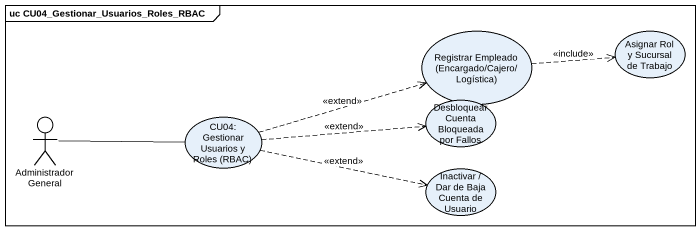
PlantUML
@startuml
mainframe uc CU04_Gestionar_Usuarios_Roles_RBAC
usecase "Registrar Empleado (Encargado/Cajero/Logística)" as Registrar_Empleado
usecase "Asignar Rol y Sucursal de Trabajo" as Asignar_Rol_y_Sucursal_de
actor "Administrador General" as Administrador_General
usecase "CU04: Gestionar Usuarios y Roles (RBAC)" as CU04_Gestionar_Usuarios_y
usecase "Desbloquear Cuenta Bloqueada por Fallos" as Desbloquear_Cuenta
usecase "Inactivar / Dar de Baja Cuenta de Usuario" as Inactivar_Dar_de_Baja
Registrar_Empleado .right.> Asignar_Rol_y_Sucursal_de : <<include>>
Administrador_General -right- CU04_Gestionar_Usuarios_y
CU04_Gestionar_Usuarios_y .right.> Registrar_Empleado : <<extend>>
CU04_Gestionar_Usuarios_y .right.> Desbloquear_Cuenta : <<extend>>
CU04_Gestionar_Usuarios_y .right.> Inactivar_Dar_de_Baja : <<extend>>
@enduml
